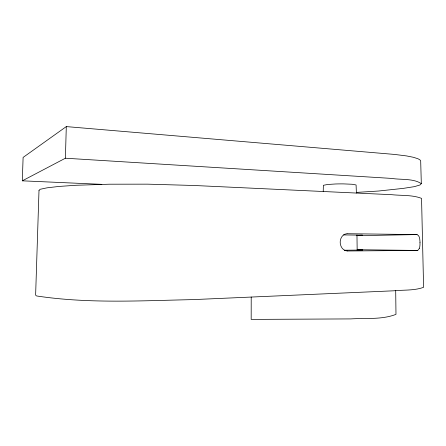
<?xml version="1.0" encoding="UTF-8"?>
<svg xmlns="http://www.w3.org/2000/svg" width="446" height="446" viewBox="0 0 446 446"><rect width="100%" height="100%" fill="white"/><g stroke="black" fill="none" stroke-linecap="round" stroke-linejoin="round"><path stroke-width="0.67" d="M251.21 297.058L251.176 319.403L350.723 318.912C365.681 317.959 381.854 319.871 395.981 314.363L395.702 290.708M66.298 126.597L23.114 157.416L22.3 180.825L65.395 158.219L66.298 126.597L394.598 154.433L406.523 155.922L413.286 157.265L417.908 158.726L419.764 159.74L420.678 160.755L421.314 183.646L419.954 184.99L414.479 186.629L403.312 188.374L378.559 191.027L356.376 192.41M419.29 248.5L417.857 250.351A1.299 1.299 0 0 1 417.411 250.44L347.367 250.986M346.966 233.726C343.281 233.821 340.688 237.383 340.315 240.812A10.62 10.62 0 0 0 340.359 243.934C340.856 247.385 343.526 250.908 347.244 250.986M356.973 235.694L417.06 234.574C419.981 235.728 419.77 239.803 420.043 242.49M356.967 235.388L362.565 235.181L343.571 234.914M344.429 250.217L362.776 250.044L358.216 249.922M347.155 233.721L417.06 234.574M357.162 249.71L417.411 250.44M22.3 180.825L101.839 184.349M65.395 158.219L391.649 178.417C401.015 179.967 413.314 178.249 421.314 183.646M356.387 193.051L356.092 184.962L352.24 184.265L343.442 183.891A183.155 183.155 0 0 0 335.559 183.981L327.62 184.482L323.361 185.313L323.233 191.507M356.962 234.986L357.168 250.167M419.937 242.496A17.946 17.946 0 0 1 419.385 248.522M38.997 190.47L35.63 294.845C35.658 295.419 36.249 295.726 36.689 295.971C88.13 303.798 141.081 300.704 192.951 299.617L393.762 290.798C403.63 289.8 414.211 290.759 423.594 287.308L421.548 198.37C412.288 194.779 401.74 195.738 391.956 194.707L194.071 185.486L147.559 184.159L109.437 184.204L75.915 185.274L58.911 186.445L47.042 187.827L40.112 189.294L38.997 190.47"/></g></svg>
